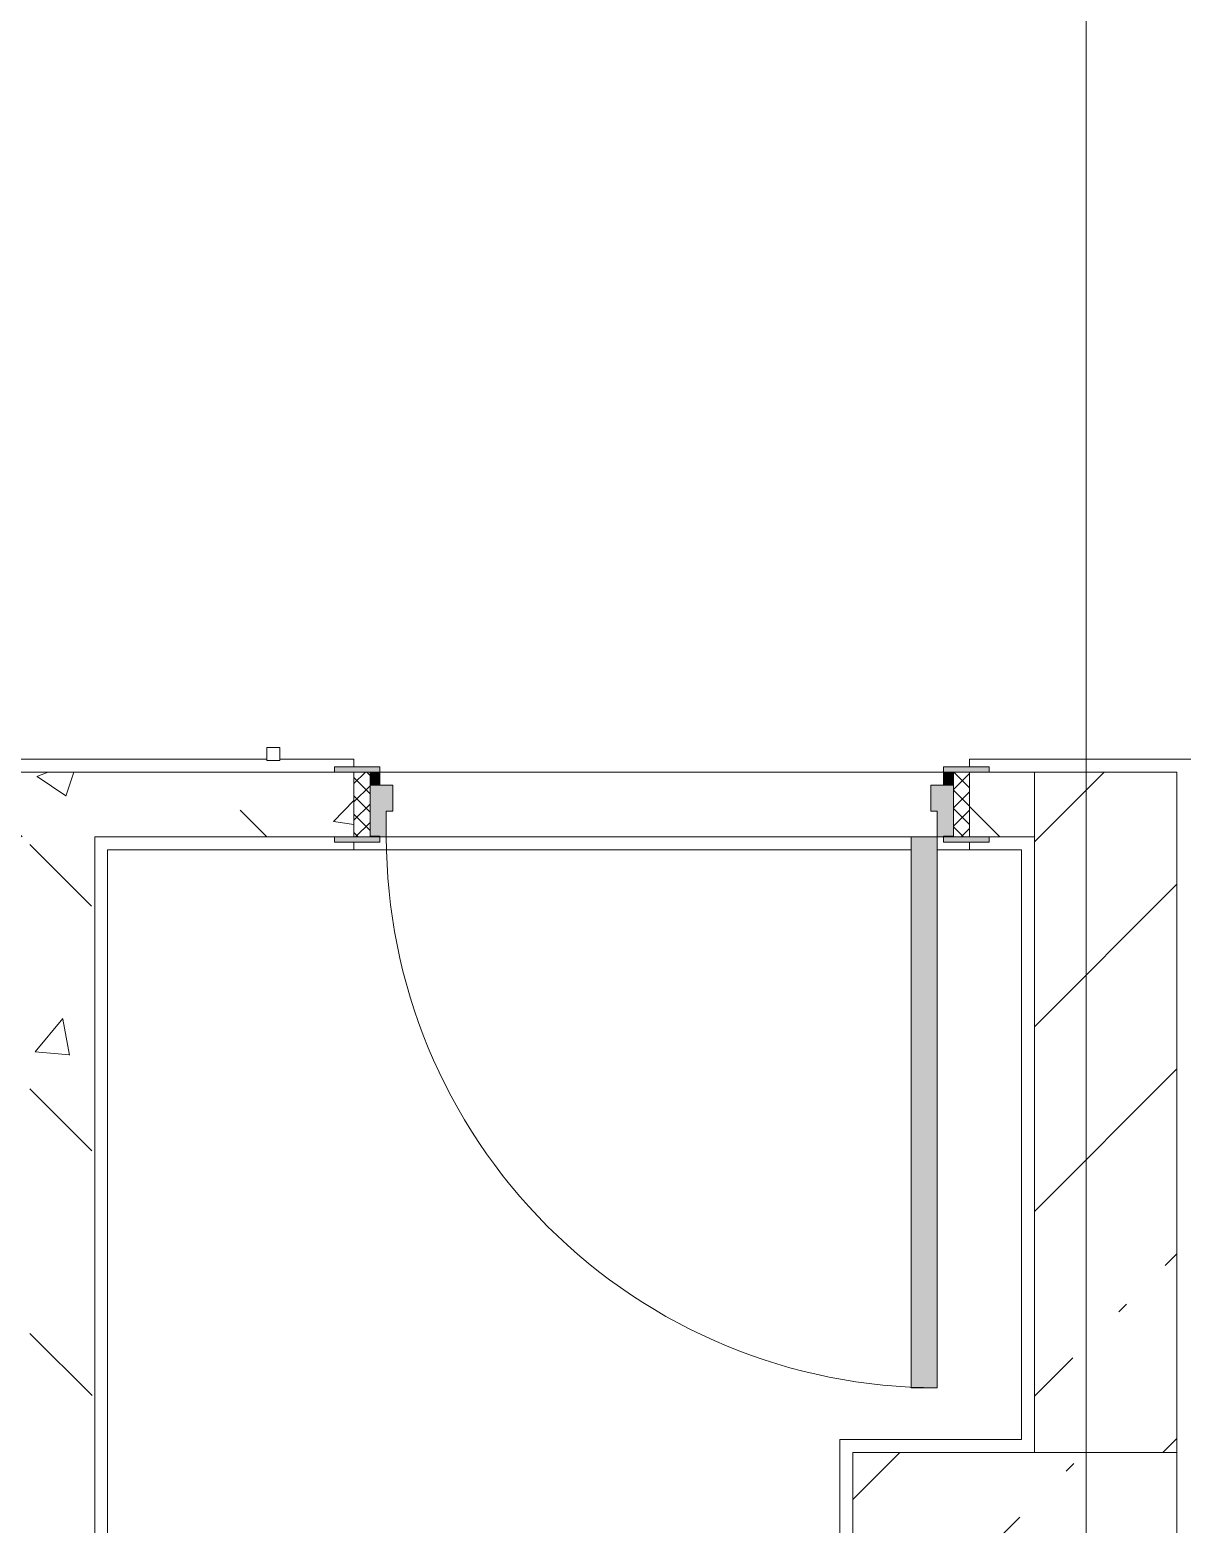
# Model space of a CAD drawing. Header units: millimetres. Extents: x 81368 to 286493, y -8553 to 29000.
# Drawn here: x 242413 to 244191, y 18990 to 21295 of the extents above; entities that cross this region are included whole.
import ezdxf

# ---------------------------------------------------------------- set-up
doc = ezdxf.new("R2010")
doc.units = ezdxf.units.MM
for name, color, linetype, lineweight, true_color in [('A-DOOR-5', 7, 'Continuous', 5, 0xe2e2e2), ('A-DOOR-6', 7, 'Continuous', 5, 0xaaaaaa), ('A-DOOR-FRAM-4', 7, 'Continuous', 5, 0xe2e2e2), ('A-DOOR-FRAM-5', 7, 'Continuous', 5, 0xaaaaaa), ('A-FLOR-3', 7, 'Continuous', 5, 0xaaaaaa), ('I-WALL-8', 7, 'Continuous', 5, 0x787878)]:
    doc.layers.add(name, color=color, linetype=linetype, lineweight=lineweight, true_color=true_color)
for name, color, linetype, lineweight in [('A-WALL', 7, 'Continuous', 9), ('A-WALL-6', 7, 'Continuous', 5), ('I-WALL-6', 7, 'Continuous', 5), ('S-COLS-1', 7, 'Continuous', 5), ('Оси', 7, 'Continuous', 9)]:
    doc.layers.add(name, color=color, linetype=linetype, lineweight=lineweight)
pattern_1 = [(135, (159482.9, 0), (-377.1708, -377.1708), [533.4, -88.9, 17.78, -88.9]), (135, (159482.9, 376.94), (-377.1708, -377.1708), []), (50, (159482.9, 0), (637.6445, -55.7866), [66.675, -733.425]), (355, (159482.9, 0), (-123.3494, 668.699), [53.34, -586.74]), (100.451, (159536, -4.65), (514.299, 612.908), [56.665, -623.315]), (46.184, (159482.9, 177.8), (948.7764, -147.15), [100.012, -1100.137]), (96.636, (159561.9, 165.5), (830.909, 865.997), [84.998, -934.973]), (351.184, (159482.9, 177.8), (830.918, 865.988), [80.01, -880.11]), (21, (159571.8, 133.35), (530.6506, -357.9283), [66.675, -733.425]), (326, (159571.8, 133.35), (216.308, 644.6585), [53.34, -586.74]), (71.451, (159616, 103.5), (746.9596, 286.7243), [56.665, -623.315]), (37.5, (159482.88, 0), (10.81053, 295.9426), [16.764, -562.864, 16.764, -578.866, -588.962]), (37.5, (159482.88, 0), (10.81053, 295.9426), [-1175.258, 16.764, -572.198]), (7.5, (159482.88, 0), (233.8692, 350.6318), [16.764, -322.834, 16.764, -549.529, -224.472]), (7.5, (159482.88, 0), (233.8692, 350.6318), [-905.891, 16.764, -207.708]), (327.5, (159284.63, 0), (474.5678, -20.0513), [16.764, -205.486, 16.764, -676.656, -920.115]), (327.5, (159284.63, 0), (474.5678, -20.0513), [-915.67, 16.764, -903.351]), (317.5, (159195.73, 0), (518.4522, 88.9934), [16.764, -272.161, 16.764, -443.738, -653.415]), (317.5, (159195.73, 0), (518.4522, 88.9934), [-749.427, 16.764, -636.651])]

# ---------------------------------------------------------------- blocks, each defined once
blk = doc.blocks.new('110_Дверь_СКБ_1Ст_Внутренняя1 - Д-7_п__950x2100h_Туалет-V100-1_2_3_птичка')
at = {"layer": 'A-DOOR-5'}
h = blk.add_hatch(color=256, dxfattribs=at)
h.paths.add_polyline_path([(437.5, 50), (437.5, 10), (427.5, 10), (427.5, -30), (462.5, -30), (462.5, 50), (447.5, 50)])
h.paths.add_polyline_path([(-422.5, 50), (-437.5, 50), (-437.5, -30), (-402.5, -30), (-402.5, 10), (-412.5, 10), (-412.5, 50)])
at = {"layer": 'A-DOOR-6'}
h = blk.add_hatch(dxfattribs=at)
h.set_pattern_fill('FP_21', color=256, style=0, pattern_type=2)
h.set_pattern_definition([(135, (1826.41, 114.685), (-14.14214, -14.14214), []), (225, (1826.41, 114.685), (14.14214, -14.14214), [])])
h.paths.add_polyline_path([(487.5, 50), (462.5, 50), (462.5, -50), (487.5, -50)])
at = {"layer": 'A-DOOR-FRAM-4'}
for points in [[(-372.5, 900), (-412.5, 900), (-412.5, 50), (-372.5, 50), (-372.5, 622.5)], [(-492.5, 58), (-492.5, 50), (-422.5, 50), (-422.5, 58), (-462.5, 58)], [(467.5, 58), (447.5, 58), (447.5, 50), (517.5, 50), (517.5, 58), (487.5, 58)], [(-437.5, -30), (-437.5, -50), (-422.5, -50), (-422.5, -30)], [(447.5, -30), (447.5, -50), (462.5, -50), (462.5, -30)], [(-492.5, -50), (-492.5, -58), (-422.5, -58), (-422.5, -50), (-462.5, -50)], [(487.5, -50), (447.5, -50), (447.5, -58), (517.5, -58), (517.5, -50), (488.2, -50)]]:
    blk.add_hatch(color=256, dxfattribs=at).paths.add_polyline_path(points)
at = {"layer": 'A-DOOR-FRAM-5'}
h = blk.add_hatch(dxfattribs=at)
h.set_pattern_fill('FP_22', color=256, style=0, pattern_type=2)
h.set_pattern_definition([(45, (-296.384, 114.685), (-14.1421, 14.1421), []), (135, (-296.384, 114.685), (-14.1421, -14.1421), [])])
h.paths.add_polyline_path([(-437.5, 50), (-462.5, 50), (-462.5, -50), (-437.5, -50)])
at = {"layer": 'A-DOOR-6'}
for p, q in [((-412.5, 900), (-412.5, 50)), ((-372.5, 900), (-412.5, 900)), ((-372.5, 50), (-372.5, 900)), ((-412.5, 50), (-372.5, 50))]:
    blk.add_line(p, q, dxfattribs=at)
blk.add_arc((-412.5, 50), 850, 360, 90, dxfattribs=at)
at = {"layer": 'A-DOOR-FRAM-5'}
for p, q in [((-422.5, 58), (-492.5, 58)), ((-492.5, 58), (-492.5, 50)), ((-492.5, 50), (-422.5, 50)), ((-437.5, 50), (-462.5, 50)), ((-462.5, 50), (-462.5, -50)), ((-412.5, 50), (-437.5, 50)), ((-437.5, 50), (-437.5, -30)), ((-437.5, -50), (-437.5, 50)), ((-422.5, 50), (-437.5, 50)), ((-437.5, 50), (-437.5, 49)), ((-437.5, 49), (-422.5, 49)), ((-422.5, 50), (-422.5, 58)), ((-422.5, 49), (-422.5, 50)), ((-412.5, 10), (-412.5, 50)), ((437.5, 50), (437.5, 10)), ((462.5, 50), (437.5, 50)), ((517.5, 58), (447.5, 58)), ((447.5, 58), (447.5, 50)), ((462.5, 50), (447.5, 50)), ((447.5, 50), (447.5, 49)), ((447.5, 50), (517.5, 50)), ((447.5, 49), (462.5, 49)), ((462.5, -30), (462.5, 50)), ((487.5, 50), (462.5, 50)), ((462.5, 50), (462.5, -50)), ((462.5, 49), (462.5, 50)), ((487.5, -50), (487.5, 50)), ((517.5, 50), (517.5, 58)), ((-402.5, 10), (-412.5, 10)), ((-402.5, -30), (-402.5, 10)), ((437.5, 10), (427.5, 10)), ((427.5, 10), (427.5, -30)), ((-437.5, -30), (-402.5, -30)), ((-422.5, -30), (-437.5, -30)), ((-437.5, -30), (-437.5, -50)), ((-422.5, -50), (-422.5, -30)), ((427.5, -30), (462.5, -30)), ((462.5, -30), (447.5, -30)), ((447.5, -30), (447.5, -50)), ((462.5, -50), (462.5, -30)), ((-422.5, -50), (-492.5, -50)), ((-492.5, -50), (-492.5, -58)), ((-492.5, -58), (-422.5, -58)), ((-462.5, -50), (-437.5, -50)), ((-437.5, -50), (-422.5, -50)), ((-422.5, -58), (-422.5, -50)), ((447.5, -50), (462.5, -50)), ((517.5, -50), (447.5, -50)), ((447.5, -50), (447.5, -58)), ((447.5, -58), (517.5, -58)), ((462.5, -50), (487.5, -50)), ((517.5, -58), (517.5, -50))]:
    blk.add_line(p, q, dxfattribs=at)
blk = doc.blocks.new('BSC_Колонна _Прямоугольная - 500х500-V130-1_2_3_птичка')
at = {"layer": 'S-COLS-1'}
h = blk.add_hatch(dxfattribs=at)
h.set_pattern_fill('FP_150', color=256, style=0, pattern_type=2)
h.set_pattern_definition([(45, (-84450, -18850), (-285.1231, 285.1231), []), (45, (-84164.88, -18850), (-285.1231, 285.1231), [504.031, -100.806, 16.764, -84.042])])
h.paths.add_polyline_path([(250, -250), (250, 250), (-250, 250), (-250, -250), (215.7, -250)])
for p, q in [((250, 250), (-250, 250)), ((-250, 250), (-250, -250)), ((250, -250), (250, 250)), ((-250, -250), (250, -250))]:
    blk.add_line(p, q, dxfattribs=at)

msp = doc.modelspace()

# ---------------------------------------------------------------- hatches: boundary and pattern name
at = {"layer": 'I-WALL-6'}
h = msp.add_hatch(dxfattribs=at)
h.set_pattern_fill('FP_69', color=256, style=0, pattern_type=2)
h.set_pattern_definition([(45, (159482.88, 0), (-285.1231, 285.1231), []), (45, (159768, 0), (-285.1231, 285.1231), [504.031, -100.806, 16.764, -84.042])])
h.paths.add_polyline_path([(244182.9, 19100), (244182.9, 20150), (243962.9, 20150), (243962.9, 19100), (244129.4, 19100)])
at = {"layer": 'I-WALL-8'}
h = msp.add_hatch(dxfattribs=at)
h.set_pattern_fill('FP_98', color=256, style=0, pattern_type=2)
h.set_pattern_definition(pattern_1)
h.paths.add_polyline_path([(242342.9, 20050), (242912.9, 20050), (242912.2, 20150), (242312.9, 20150), (242312.9, 20050)])
h.paths.add_polyline_path([(241212.9, 20050), (241212.9, 20150), (241032.9, 20150), (241032.9, 20050), (241182.9, 20050)])
h.paths.add_polyline_path([(243862.9, 20050), (243962.9, 20050), (243962.9, 20150), (243862.9, 20150)])
h = msp.add_hatch(dxfattribs=at)
h.set_pattern_fill('FP_98', color=256, style=0, pattern_type=2)
h.set_pattern_definition(pattern_1)
h.paths.add_polyline_path([(242412.9, 15250), (242512.9, 15250), (242508, 20050), (242412.9, 20050), (242412.9, 15270)])

# ---------------------------------------------------------------- linework, layer by layer
at = {"layer": 'A-FLOR-3'}
for p, q in [((242312.9, 20170), (242778.4, 20170)), ((242798.4, 20170), (242912.9, 20170)), ((242912.9, 20170), (242912.9, 20158)), ((243862.9, 20158), (243862.9, 20170)), ((243862.9, 20170), (245052.9, 20170)), ((242912.9, 20042), (242912.9, 20030)), ((243862.9, 20030), (243862.9, 20042)), ((243772.9, 20030), (242532.9, 20030)), ((242532.9, 20030), (242532.9, 17850)), ((243942.9, 20030), (243812.9, 20030)), ((243942.9, 19120), (243942.9, 20030)), ((243662.9, 18580), (243662.9, 19120)), ((243662.9, 19120), (243942.9, 19120))]:
    msp.add_line(p, q, dxfattribs=at)
at = {"layer": 'A-WALL'}
msp.add_line((243962.9, 20050), (243962.9, 20150), dxfattribs=at)
at = {"layer": 'A-WALL-6'}
for p, q in [((242798.4, 20188), (242778.4, 20188)), ((242778.4, 20188), (242778.4, 20168)), ((242798.4, 20168), (242798.4, 20188)), ((242778.4, 20168), (242798.4, 20168))]:
    msp.add_line(p, q, dxfattribs=at)
at = {"layer": 'I-WALL-6'}
for p, q in [((242882.9, 20150), (242342.9, 20150)), ((242952.9, 20150), (243822.9, 20150)), ((244182.9, 20150), (243892.9, 20150)), ((244182.9, 19100), (244182.9, 20150)), ((242512.9, 20050), (242882.9, 20050)), ((242512.9, 17830), (242512.9, 20050)), ((243772.9, 20050), (242962.9, 20050)), ((243892.9, 20050), (243962.9, 20050)), ((243962.9, 20050), (243962.9, 19100))]:
    msp.add_line(p, q, dxfattribs=at)
at = {"layer": 'Оси'}
msp.add_line((244042.9, 10029.8), (244042.9, 21915.1), dxfattribs=at)

# ---------------------------------------------------------------- block references
at = {"layer": 'A-DOOR-6', "rotation": 180}
msp.add_blockref('110_Дверь_СКБ_1Ст_Внутренняя1 - Д-7_п__950x2100h_Туалет-V100-1_2_3_птичка', (243400.4, 20100), dxfattribs=at)
at = {"layer": 'S-COLS-1'}
msp.add_blockref('BSC_Колонна _Прямоугольная - 500х500-V130-1_2_3_птичка', (243932.9, 18850), dxfattribs=at)

doc.saveas('drawing.dxf')
